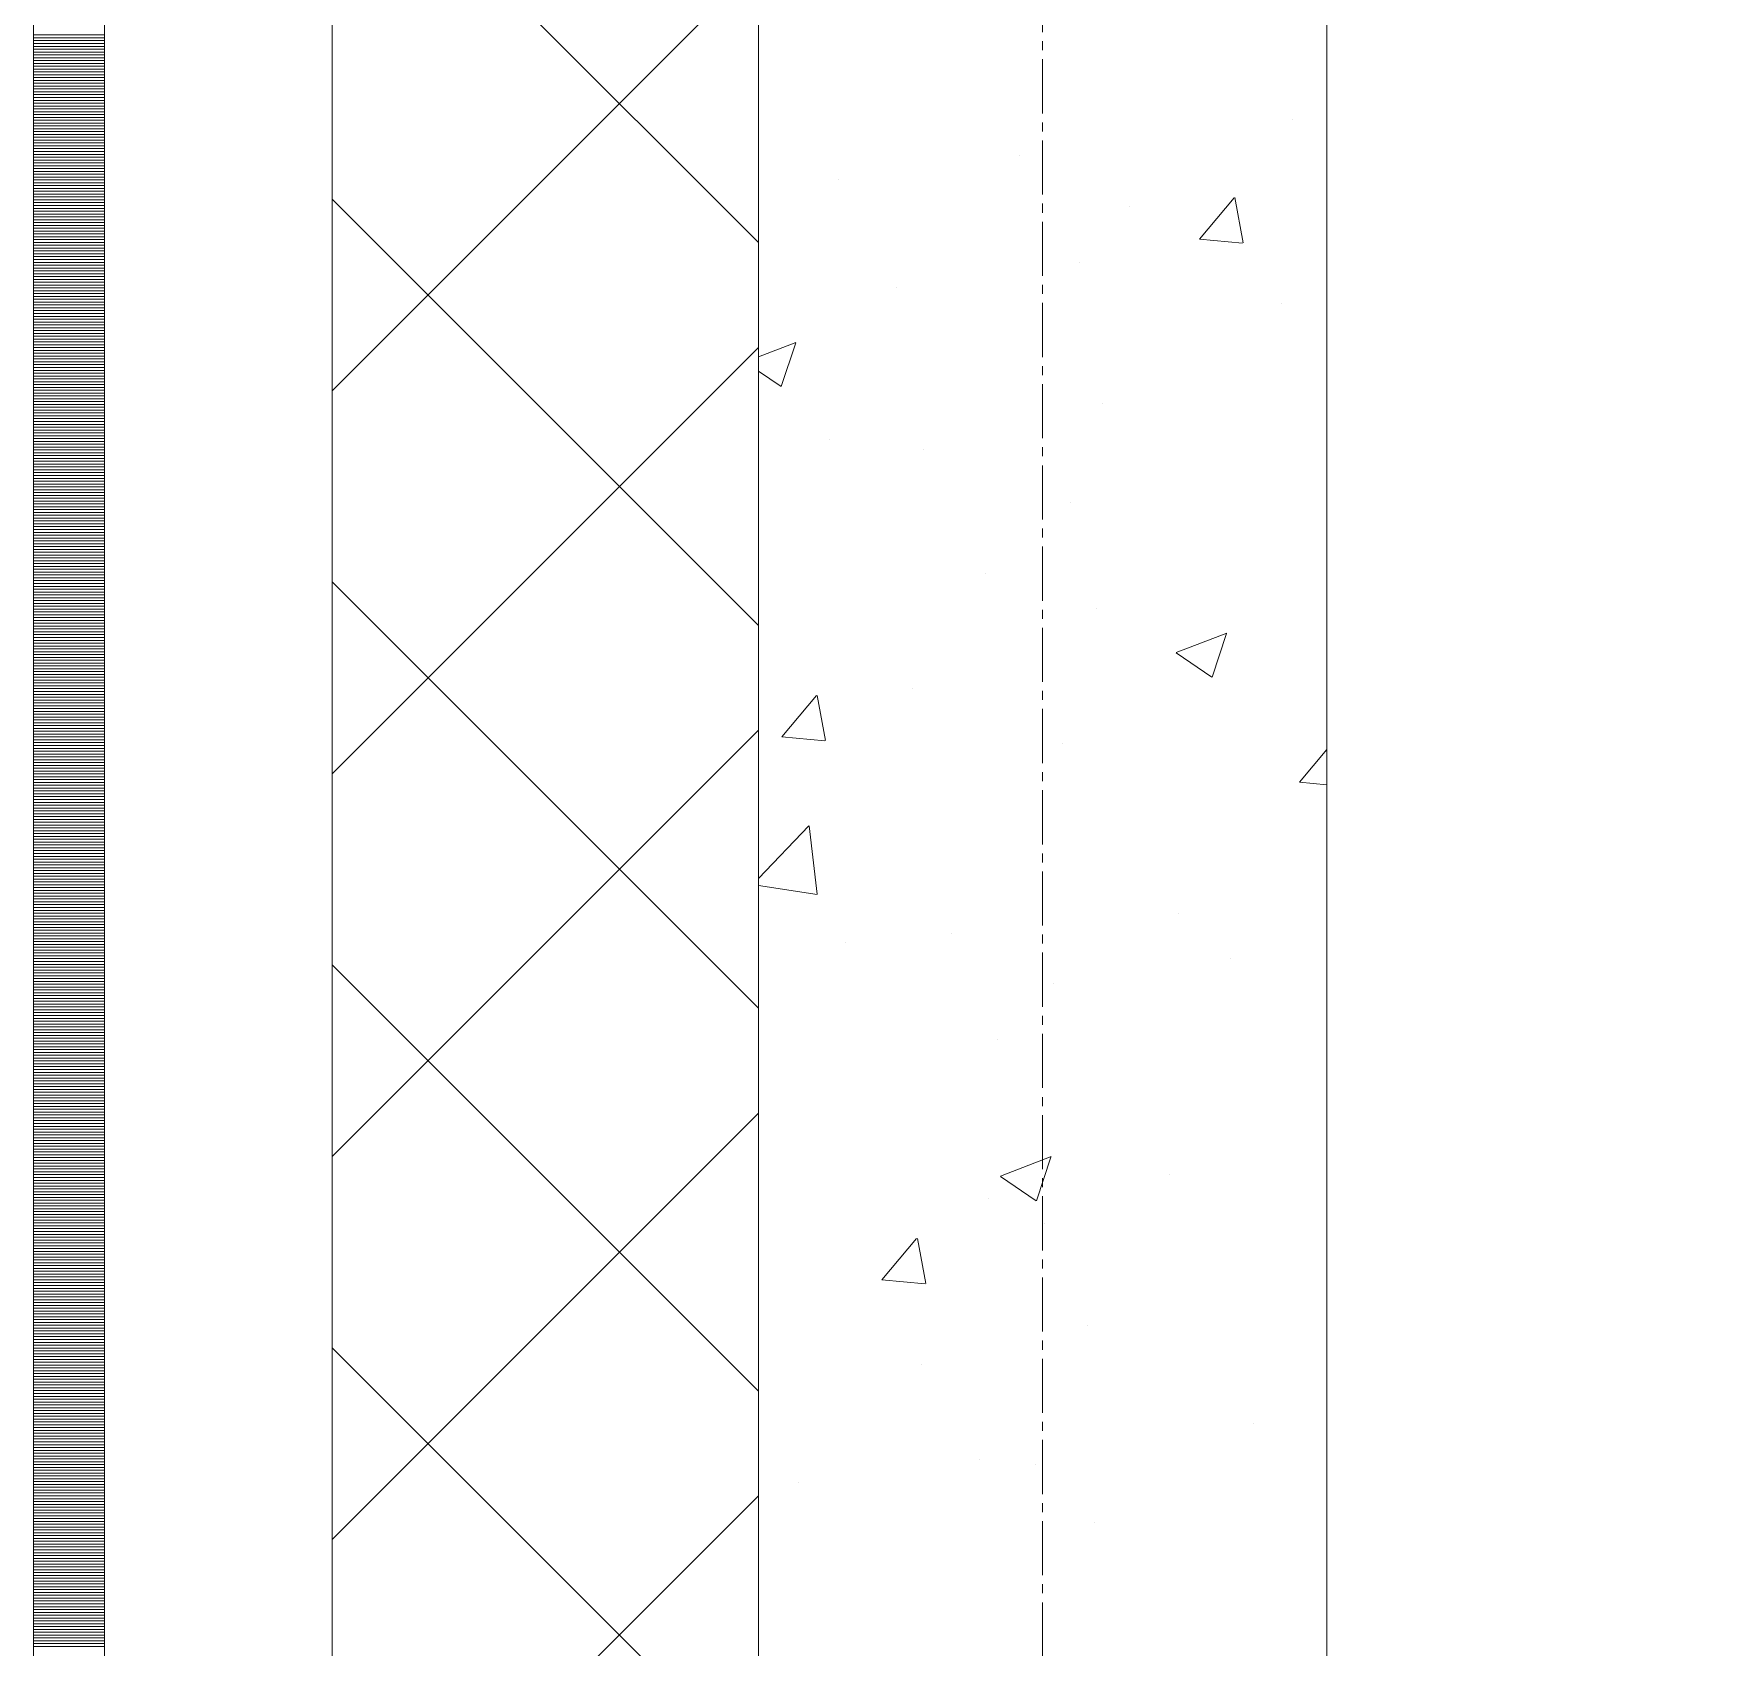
# Model space of a CAD drawing. Header units: millimetres. Extents: x 538266 to 1167394, y 114608 to 637157.
# Drawn here: x 828883 to 829473, y 194643 to 195210 of the extents above; entities that cross this region are included whole.
import ezdxf
from ezdxf.enums import TextEntityAlignment as Align

# ---------------------------------------------------------------- set-up
doc = ezdxf.new("R2010")
doc.units = ezdxf.units.MM
doc.linetypes.add('CENTER2', pattern=[28.575, 19.05, -3.175, 3.175, -3.175])
doc.linetypes.add('DASHED', pattern=[19.05, 12.7, -6.35])
doc.layers.get('Defpoints').update_dxf_attribs({"color": 140})
doc.layers.add('АР_Делит', color=120, linetype='Continuous', lineweight=0, plot=False)
for name, color, linetype, lineweight in [('АР_Стены ПЕНОблок', 52, 'Continuous', 20), ('АР_Тонкая', 254, 'Continuous', 5), ('АР_Утеплитель', 31, 'Continuous', 0), ('АР_Штриховка', 8, 'Continuous', 0)]:
    doc.layers.add(name, color=color, linetype=linetype, lineweight=lineweight)
doc.layers.add('РД_Оси_100', color=7, linetype='Continuous', lineweight=0, true_color=0x525252)
doc.styles.add('style1', font='ARIALN.TTF')

# ---------------------------------------------------------------- blocks, each defined once
blk = doc.blocks.new('2_этаж')
at = {"layer": 'АР_Стены ПЕНОблок', "color": 18, "linetype": 'Continuous', "lineweight": 20, "true_color": 0x000000}
for p, q in [((672773.57, 213213.25), (672773.57, 137013.25)), ((672973.57, 137013.25), (672973.57, 213213.25))]:
    blk.add_line(p, q, dxfattribs=at)
at = {"layer": 'АР_Тонкая', "color": 18, "linetype": 'Continuous', "lineweight": 5, "true_color": 0x000000}
for p, q in [((672518.57, 213213.25), (672518.57, 137013.25)), ((672543.57, 213213.25), (672543.57, 137013.25)), ((672543.57, 137013.25), (672543.57, 213213.25)), ((672623.57, 137013.25), (672623.57, 213213.25))]:
    blk.add_line(p, q, dxfattribs=at)
at = {"layer": 'АР_Утеплитель', "color": 18, "linetype": 'Continuous', "lineweight": 0, "true_color": 0x000000}
for p, q in [((672623.57, 213213.25), (672623.57, 137013.25)), ((672773.57, 137013.25), (672773.57, 213213.25))]:
    blk.add_line(p, q, dxfattribs=at)
at = {"layer": 'АР_Штриховка', "color": 18, "linetype": 'Continuous', "lineweight": 0, "true_color": 0x000000}
for p, q in [((672773.57, 195136.94), (672623.57, 195286.94)), ((672623.57, 195084.8), (672773.57, 195234.8)), ((672518.57, 195210), (672543.57, 195210)), ((672518.57, 195209), (672543.57, 195209)), ((672518.57, 195208), (672543.57, 195208)), ((672518.57, 195207), (672543.57, 195207)), ((672518.57, 195206), (672543.57, 195206)), ((672518.57, 195205), (672543.57, 195205)), ((672518.57, 195204), (672543.57, 195204)), ((672518.57, 195203), (672543.57, 195203)), ((672518.57, 195202), (672543.57, 195202)), ((672518.57, 195201), (672543.57, 195201)), ((672518.57, 195200), (672543.57, 195200)), ((672518.57, 195199), (672543.57, 195199)), ((672518.57, 195198), (672543.57, 195198)), ((672518.57, 195197), (672543.57, 195197)), ((672518.57, 195196), (672543.57, 195196)), ((672518.57, 195195), (672543.57, 195195)), ((672518.57, 195194), (672543.57, 195194)), ((672518.57, 195193), (672543.57, 195193)), ((672518.57, 195192), (672543.57, 195192)), ((672518.57, 195191), (672543.57, 195191)), ((672518.57, 195190), (672543.57, 195190)), ((672518.57, 195189), (672543.57, 195189)), ((672518.57, 195188), (672543.57, 195188)), ((672518.57, 195187), (672543.57, 195187)), ((672518.57, 195186), (672543.57, 195186)), ((672518.57, 195185), (672543.57, 195185)), ((672518.57, 195184), (672543.57, 195184)), ((672518.57, 195183), (672543.57, 195183)), ((672518.57, 195182), (672543.57, 195182)), ((672518.57, 195181), (672543.57, 195181)), ((672518.57, 195180), (672543.57, 195180)), ((672518.57, 195179), (672543.57, 195179)), ((672518.57, 195178), (672543.57, 195178)), ((672961.52, 195180.36), (672961.52, 195180.36)), ((672518.57, 195177), (672543.57, 195177)), ((672518.57, 195176), (672543.57, 195176)), ((672518.57, 195175), (672543.57, 195175)), ((672518.57, 195174), (672543.57, 195174)), ((672518.57, 195173), (672543.57, 195173)), ((672518.57, 195172), (672543.57, 195172)), ((672518.57, 195171), (672543.57, 195171)), ((672518.57, 195170), (672543.57, 195170)), ((672518.57, 195169), (672543.57, 195169)), ((672518.57, 195168), (672543.57, 195168)), ((672518.57, 195167), (672543.57, 195167)), ((672518.57, 195166), (672543.57, 195166)), ((672865.33, 195167.7), (672865.33, 195167.7)), ((672518.57, 195165), (672543.57, 195165)), ((672518.57, 195164), (672543.57, 195164)), ((672518.57, 195163), (672543.57, 195163)), ((672518.57, 195162), (672543.57, 195162)), ((672518.57, 195161), (672543.57, 195161)), ((672518.57, 195160), (672543.57, 195160)), ((672518.57, 195159), (672543.57, 195159)), ((672518.57, 195158), (672543.57, 195158)), ((672518.57, 195157), (672543.57, 195157)), ((672518.57, 195156), (672543.57, 195156)), ((672518.57, 195155), (672543.57, 195155)), ((672518.57, 195154), (672543.57, 195154)), ((672801.74, 195159.32), (672801.74, 195159.32)), ((672518.57, 195153), (672543.57, 195153)), ((672518.57, 195152), (672543.57, 195152)), ((672518.57, 195151), (672543.57, 195151)), ((672518.57, 195150), (672543.57, 195150)), ((672518.57, 195149), (672543.57, 195149)), ((672518.57, 195148), (672543.57, 195148)), ((672773.57, 195002.23), (672623.57, 195152.23)), ((672904.14, 195149.52), (672904.14, 195149.52)), ((672928.7, 195138.13), (672940.95, 195152.72)), ((672944.15, 195136.84), (672941.21, 195152.76)), ((672518.57, 195147), (672543.57, 195147)), ((672518.57, 195146), (672543.57, 195146)), ((672518.57, 195145), (672543.57, 195145)), ((672518.57, 195144), (672543.57, 195144)), ((672518.57, 195143), (672543.57, 195143)), ((672518.57, 195142), (672543.57, 195142)), ((672518.57, 195141), (672543.57, 195141)), ((672518.57, 195140), (672543.57, 195140)), ((672518.57, 195139), (672543.57, 195139)), ((672518.57, 195138), (672543.57, 195138)), ((672518.57, 195137), (672543.57, 195137)), ((672928.7, 195138.12), (672943.88, 195136.79)), ((672518.57, 195136), (672543.57, 195136)), ((672518.57, 195135), (672543.57, 195135)), ((672518.57, 195134), (672543.57, 195134)), ((672518.57, 195133), (672543.57, 195133)), ((672518.57, 195132), (672543.57, 195132)), ((672518.57, 195131), (672543.57, 195131)), ((672518.57, 195130), (672543.57, 195130)), ((672518.57, 195129), (672543.57, 195129)), ((672518.57, 195128), (672543.57, 195128)), ((672518.57, 195127), (672543.57, 195127)), ((672518.57, 195126), (672543.57, 195126)), ((672518.57, 195125), (672543.57, 195125)), ((672886.58, 195129.93), (672886.58, 195129.93)), ((672518.57, 195124), (672543.57, 195124)), ((672518.57, 195123), (672543.57, 195123)), ((672518.57, 195122), (672543.57, 195122)), ((672518.57, 195121), (672543.57, 195121)), ((672518.57, 195120), (672543.57, 195120)), ((672518.57, 195119), (672543.57, 195119)), ((672822.11, 195121.13), (672822.11, 195121.13)), ((672518.57, 195118), (672543.57, 195118)), ((672518.57, 195117), (672543.57, 195117)), ((672518.57, 195116), (672543.57, 195116)), ((672518.57, 195115), (672543.57, 195115)), ((672518.57, 195114), (672543.57, 195114)), ((672518.57, 195113), (672543.57, 195113)), ((672957.7, 195115.4), (672957.7, 195115.4)), ((672518.57, 195112), (672543.57, 195112)), ((672518.57, 195111), (672543.57, 195111)), ((672518.57, 195110), (672543.57, 195110)), ((672518.57, 195109), (672543.57, 195109)), ((672518.57, 195108), (672543.57, 195108)), ((672518.57, 195107), (672543.57, 195107)), ((672518.57, 195106), (672543.57, 195106)), ((672518.57, 195105), (672543.57, 195105)), ((672518.57, 195104), (672543.57, 195104)), ((672518.57, 195103), (672543.57, 195103)), ((672518.57, 195102), (672543.57, 195102)), ((672518.57, 195101), (672543.57, 195101)), ((672773.57, 195096.74), (672786.75, 195101.8)), ((672781.55, 195086.29), (672786.7, 195101.64)), ((672518.57, 195100), (672543.57, 195100)), ((672518.57, 195099), (672543.57, 195099)), ((672518.57, 195098), (672543.57, 195098)), ((672518.57, 195097), (672543.57, 195097)), ((672518.57, 195096), (672543.57, 195096)), ((672518.57, 195095), (672543.57, 195095)), ((672623.57, 194950.09), (672773.57, 195100.09)), ((672518.57, 195094), (672543.57, 195094)), ((672518.57, 195093), (672543.57, 195093)), ((672518.57, 195092), (672543.57, 195092)), ((672518.57, 195091), (672543.57, 195091)), ((672518.57, 195090), (672543.57, 195090)), ((672518.57, 195089), (672543.57, 195089)), ((672773.57, 195091.66), (672781.53, 195086.29)), ((672518.57, 195088), (672543.57, 195088)), ((672518.57, 195087), (672543.57, 195087)), ((672518.57, 195086), (672543.57, 195086)), ((672518.57, 195085), (672543.57, 195085)), ((672518.57, 195084), (672543.57, 195084)), ((672518.57, 195083), (672543.57, 195083)), ((672518.57, 195082), (672543.57, 195082)), ((672518.57, 195081), (672543.57, 195081)), ((672518.57, 195080), (672543.57, 195080)), ((672518.57, 195079), (672543.57, 195079)), ((672518.57, 195078), (672543.57, 195078)), ((672894.7, 195080.18), (672894.7, 195080.18)), ((672518.57, 195077), (672543.57, 195077)), ((672518.57, 195076), (672543.57, 195076)), ((672518.57, 195075), (672543.57, 195075)), ((672518.57, 195074), (672543.57, 195074)), ((672518.57, 195073), (672543.57, 195073)), ((672518.57, 195072), (672543.57, 195072)), ((672518.57, 195071), (672543.57, 195071)), ((672518.57, 195070), (672543.57, 195070)), ((672518.57, 195069), (672543.57, 195069)), ((672518.57, 195068), (672543.57, 195068)), ((672518.57, 195067), (672543.57, 195067)), ((672518.57, 195066), (672543.57, 195066)), ((672798.51, 195067.52), (672798.51, 195067.52)), ((672518.57, 195065), (672543.57, 195065)), ((672518.57, 195064), (672543.57, 195064)), ((672518.57, 195063), (672543.57, 195063)), ((672518.57, 195062), (672543.57, 195062)), ((672518.57, 195061), (672543.57, 195061)), ((672518.57, 195060), (672543.57, 195060)), ((672831.76, 195063.98), (672831.76, 195063.98)), ((672518.57, 195059), (672543.57, 195059)), ((672518.57, 195058), (672543.57, 195058)), ((672518.57, 195057), (672543.57, 195057)), ((672518.57, 195056), (672543.57, 195056)), ((672518.57, 195055), (672543.57, 195055)), ((672518.57, 195054), (672543.57, 195054)), ((672518.57, 195053), (672543.57, 195053)), ((672518.57, 195052), (672543.57, 195052)), ((672518.57, 195051), (672543.57, 195051)), ((672518.57, 195050), (672543.57, 195050)), ((672518.57, 195049), (672543.57, 195049)), ((672518.57, 195048), (672543.57, 195048)), ((672518.57, 195047), (672543.57, 195047)), ((672518.57, 195046), (672543.57, 195046)), ((672518.57, 195045), (672543.57, 195045)), ((672518.57, 195044), (672543.57, 195044)), ((672518.57, 195043), (672543.57, 195043)), ((672518.57, 195042), (672543.57, 195042)), ((672883.49, 195045.37), (672883.49, 195045.37)), ((672518.57, 195041), (672543.57, 195041)), ((672518.57, 195040), (672543.57, 195040)), ((672518.57, 195039), (672543.57, 195039)), ((672518.57, 195038), (672543.57, 195038)), ((672518.57, 195037), (672543.57, 195037)), ((672518.57, 195036), (672543.57, 195036)), ((672518.57, 195035), (672543.57, 195035)), ((672518.57, 195034), (672543.57, 195034)), ((672518.57, 195033), (672543.57, 195033)), ((672518.57, 195032), (672543.57, 195032)), ((672518.57, 195031), (672543.57, 195031)), ((672518.57, 195030), (672543.57, 195030)), ((672518.57, 195029), (672543.57, 195029)), ((672518.57, 195028), (672543.57, 195028)), ((672518.57, 195027), (672543.57, 195027)), ((672518.57, 195026), (672543.57, 195026)), ((672518.57, 195025), (672543.57, 195025)), ((672518.57, 195024), (672543.57, 195024)), ((672518.57, 195023), (672543.57, 195023)), ((672518.57, 195022), (672543.57, 195022)), ((672518.57, 195021), (672543.57, 195021)), ((672518.57, 195020), (672543.57, 195020)), ((672518.57, 195019), (672543.57, 195019)), ((672518.57, 195018), (672543.57, 195018)), ((672853.61, 195020.41), (672853.61, 195020.41)), ((672518.57, 195017), (672543.57, 195017)), ((672518.57, 195016), (672543.57, 195016)), ((672518.57, 195015), (672543.57, 195015)), ((672518.57, 195014), (672543.57, 195014)), ((672518.57, 195013), (672543.57, 195013)), ((672773.57, 194867.53), (672623.57, 195017.53)), ((672518.57, 195012), (672543.57, 195012)), ((672518.57, 195011), (672543.57, 195011)), ((672518.57, 195010), (672543.57, 195010)), ((672518.57, 195009), (672543.57, 195009)), ((672518.57, 195008), (672543.57, 195008)), ((672518.57, 195007), (672543.57, 195007)), ((672892.63, 195008.21), (672892.63, 195008.21)), ((672518.57, 195006), (672543.57, 195006)), ((672518.57, 195005), (672543.57, 195005)), ((672518.57, 195004), (672543.57, 195004)), ((672518.57, 195003), (672543.57, 195003)), ((672518.57, 195002), (672543.57, 195002)), ((672518.57, 195001), (672543.57, 195001)), ((672518.57, 195000), (672543.57, 195000)), ((672518.57, 194999), (672543.57, 194999)), ((672518.57, 194998), (672543.57, 194998)), ((672518.57, 194997), (672543.57, 194997)), ((672518.57, 194996), (672543.57, 194996)), ((672518.57, 194995), (672543.57, 194995)), ((672920.58, 194992.71), (672938.37, 194999.53)), ((672933.16, 194984.02), (672938.31, 194999.37)), ((672518.57, 194994), (672543.57, 194994)), ((672518.57, 194993), (672543.57, 194993)), ((672518.57, 194992), (672543.57, 194992)), ((672518.57, 194991), (672543.57, 194991)), ((672518.57, 194990), (672543.57, 194990)), ((672518.57, 194989), (672543.57, 194989)), ((672920.51, 194992.55), (672933.15, 194984.03)), ((672518.57, 194988), (672543.57, 194988)), ((672518.57, 194987), (672543.57, 194987)), ((672518.57, 194986), (672543.57, 194986)), ((672518.57, 194985), (672543.57, 194985)), ((672518.57, 194984), (672543.57, 194984)), ((672518.57, 194983), (672543.57, 194983)), ((672518.57, 194982), (672543.57, 194982)), ((672518.57, 194981), (672543.57, 194981)), ((672518.57, 194980), (672543.57, 194980)), ((672518.57, 194979), (672543.57, 194979)), ((672518.57, 194978), (672543.57, 194978)), ((672518.57, 194977), (672543.57, 194977)), ((672781.76, 194963.01), (672794.01, 194977.6)), ((672797.21, 194961.72), (672794.27, 194977.64)), ((672827.88, 194980), (672827.88, 194980)), ((672518.57, 194976), (672543.57, 194976)), ((672518.57, 194975), (672543.57, 194975)), ((672518.57, 194974), (672543.57, 194974)), ((672518.57, 194973), (672543.57, 194973)), ((672518.57, 194972), (672543.57, 194972)), ((672518.57, 194971), (672543.57, 194971)), ((672518.57, 194970), (672543.57, 194970)), ((672518.57, 194969), (672543.57, 194969)), ((672518.57, 194968), (672543.57, 194968)), ((672518.57, 194967), (672543.57, 194967)), ((672518.57, 194966), (672543.57, 194966)), ((672518.57, 194965), (672543.57, 194965)), ((672623.57, 194815.39), (672773.57, 194965.39)), ((672518.57, 194964), (672543.57, 194964)), ((672518.57, 194963), (672543.57, 194963)), ((672518.57, 194962), (672543.57, 194962)), ((672518.57, 194961), (672543.57, 194961)), ((672518.57, 194960), (672543.57, 194960)), ((672518.57, 194959), (672543.57, 194959)), ((672781.76, 194963), (672796.94, 194961.67)), ((672880.4, 194960.82), (672880.4, 194960.82)), ((672518.57, 194958), (672543.57, 194958)), ((672518.57, 194957), (672543.57, 194957)), ((672518.57, 194956), (672543.57, 194956)), ((672518.57, 194955), (672543.57, 194955)), ((672518.57, 194954), (672543.57, 194954)), ((672963.95, 194947.07), (672973.57, 194958.54)), ((672518.57, 194953), (672543.57, 194953)), ((672518.57, 194952), (672543.57, 194952)), ((672518.57, 194951), (672543.57, 194951)), ((672518.57, 194950), (672543.57, 194950)), ((672518.57, 194949), (672543.57, 194949)), ((672518.57, 194948), (672543.57, 194948)), ((672518.57, 194947), (672543.57, 194947)), ((672518.57, 194946), (672543.57, 194946)), ((672518.57, 194945), (672543.57, 194945)), ((672518.57, 194944), (672543.57, 194944)), ((672518.57, 194943), (672543.57, 194943)), ((672518.57, 194942), (672543.57, 194942)), ((672963.95, 194947.06), (672973.57, 194946.22)), ((672518.57, 194941), (672543.57, 194941)), ((672518.57, 194940), (672543.57, 194940)), ((672518.57, 194939), (672543.57, 194939)), ((672518.57, 194938), (672543.57, 194938)), ((672518.57, 194937), (672543.57, 194937)), ((672518.57, 194936), (672543.57, 194936)), ((672518.57, 194935), (672543.57, 194935)), ((672518.57, 194934), (672543.57, 194934)), ((672518.57, 194933), (672543.57, 194933)), ((672518.57, 194932), (672543.57, 194932)), ((672518.57, 194931), (672543.57, 194931)), ((672518.57, 194930), (672543.57, 194930)), ((672773.57, 194913.24), (672791.34, 194931.76)), ((672794.23, 194907.65), (672791.42, 194931.77)), ((672518.57, 194929), (672543.57, 194929)), ((672518.57, 194928), (672543.57, 194928)), ((672518.57, 194927), (672543.57, 194927)), ((672518.57, 194926), (672543.57, 194926)), ((672518.57, 194925), (672543.57, 194925)), ((672518.57, 194924), (672543.57, 194924)), ((672518.57, 194923), (672543.57, 194923)), ((672518.57, 194922), (672543.57, 194922)), ((672518.57, 194921), (672543.57, 194921)), ((672518.57, 194920), (672543.57, 194920)), ((672518.57, 194919), (672543.57, 194919)), ((672518.57, 194918), (672543.57, 194918)), ((672518.57, 194917), (672543.57, 194917)), ((672518.57, 194916), (672543.57, 194916)), ((672518.57, 194915), (672543.57, 194915)), ((672518.57, 194914), (672543.57, 194914)), ((672518.57, 194913), (672543.57, 194913)), ((672518.57, 194912), (672543.57, 194912)), ((672518.57, 194911), (672543.57, 194911)), ((672518.57, 194910), (672543.57, 194910)), ((672518.57, 194909), (672543.57, 194909)), ((672518.57, 194908), (672543.57, 194908)), ((672518.57, 194907), (672543.57, 194907)), ((672518.57, 194906), (672543.57, 194906)), ((672773.57, 194910.72), (672794.21, 194907.52)), ((672518.57, 194905), (672543.57, 194905)), ((672518.57, 194904), (672543.57, 194904)), ((672518.57, 194903), (672543.57, 194903)), ((672518.57, 194902), (672543.57, 194902)), ((672518.57, 194901), (672543.57, 194901)), ((672518.57, 194900), (672543.57, 194900)), ((672921.48, 194900.94), (672921.48, 194900.94)), ((672518.57, 194899), (672543.57, 194899)), ((672518.57, 194898), (672543.57, 194898)), ((672518.57, 194897), (672543.57, 194897)), ((672518.57, 194896), (672543.57, 194896)), ((672518.57, 194895), (672543.57, 194895)), ((672518.57, 194894), (672543.57, 194894)), ((672518.57, 194893), (672543.57, 194893)), ((672518.57, 194892), (672543.57, 194892)), ((672518.57, 194891), (672543.57, 194891)), ((672518.57, 194890), (672543.57, 194890)), ((672518.57, 194889), (672543.57, 194889)), ((672804.15, 194890.62), (672804.15, 194890.62)), ((672841.5, 194893.89), (672841.5, 194893.89)), ((672518.57, 194888), (672543.57, 194888)), ((672518.57, 194887), (672543.57, 194887)), ((672518.57, 194886), (672543.57, 194886)), ((672518.57, 194885), (672543.57, 194885)), ((672518.57, 194884), (672543.57, 194884)), ((672518.57, 194883), (672543.57, 194883)), ((672773.57, 194732.82), (672623.57, 194882.82)), ((672939.74, 194884.89), (672939.74, 194884.89)), ((672518.57, 194882), (672543.57, 194882)), ((672518.57, 194881), (672543.57, 194881)), ((672518.57, 194880), (672543.57, 194880)), ((672518.57, 194879), (672543.57, 194879)), ((672518.57, 194878), (672543.57, 194878)), ((672518.57, 194877), (672543.57, 194877)), ((672518.57, 194876), (672543.57, 194876)), ((672518.57, 194875), (672543.57, 194875)), ((672518.57, 194874), (672543.57, 194874)), ((672518.57, 194873), (672543.57, 194873)), ((672518.57, 194872), (672543.57, 194872)), ((672518.57, 194871), (672543.57, 194871)), ((672877.31, 194876.26), (672877.31, 194876.26)), ((672518.57, 194870), (672543.57, 194870)), ((672518.57, 194869), (672543.57, 194869)), ((672518.57, 194868), (672543.57, 194868)), ((672518.57, 194867), (672543.57, 194867)), ((672518.57, 194866), (672543.57, 194866)), ((672518.57, 194865), (672543.57, 194865)), ((672518.57, 194864), (672543.57, 194864)), ((672518.57, 194863), (672543.57, 194863)), ((672518.57, 194862), (672543.57, 194862)), ((672518.57, 194861), (672543.57, 194861)), ((672518.57, 194860), (672543.57, 194860)), ((672518.57, 194859), (672543.57, 194859)), ((672518.57, 194858), (672543.57, 194858)), ((672518.57, 194857), (672543.57, 194857)), ((672518.57, 194856), (672543.57, 194856)), ((672518.57, 194855), (672543.57, 194855)), ((672518.57, 194854), (672543.57, 194854)), ((672518.57, 194853), (672543.57, 194853)), ((672857.7, 194856.5), (672857.7, 194856.5)), ((672518.57, 194852), (672543.57, 194852)), ((672518.57, 194851), (672543.57, 194851)), ((672518.57, 194850), (672543.57, 194850)), ((672518.57, 194849), (672543.57, 194849)), ((672518.57, 194848), (672543.57, 194848)), ((672518.57, 194847), (672543.57, 194847)), ((672518.57, 194846), (672543.57, 194846)), ((672518.57, 194845), (672543.57, 194845)), ((672518.57, 194844), (672543.57, 194844)), ((672518.57, 194843), (672543.57, 194843)), ((672518.57, 194842), (672543.57, 194842)), ((672518.57, 194841), (672543.57, 194841)), ((672518.57, 194840), (672543.57, 194840)), ((672518.57, 194839), (672543.57, 194839)), ((672518.57, 194838), (672543.57, 194838)), ((672518.57, 194837), (672543.57, 194837)), ((672518.57, 194836), (672543.57, 194836)), ((672518.57, 194835), (672543.57, 194835)), ((672518.57, 194834), (672543.57, 194834)), ((672518.57, 194833), (672543.57, 194833)), ((672518.57, 194832), (672543.57, 194832)), ((672518.57, 194831), (672543.57, 194831)), ((672518.57, 194830), (672543.57, 194830)), ((672623.57, 194680.69), (672773.57, 194830.69)), ((672518.57, 194829), (672543.57, 194829)), ((672518.57, 194828), (672543.57, 194828)), ((672518.57, 194827), (672543.57, 194827)), ((672518.57, 194826), (672543.57, 194826)), ((672518.57, 194825), (672543.57, 194825)), ((672518.57, 194824), (672543.57, 194824)), ((672518.57, 194823), (672543.57, 194823)), ((672518.57, 194822), (672543.57, 194822)), ((672518.57, 194821), (672543.57, 194821)), ((672518.57, 194820), (672543.57, 194820)), ((672518.57, 194819), (672543.57, 194819)), ((672518.57, 194818), (672543.57, 194818)), ((672518.57, 194817), (672543.57, 194817)), ((672518.57, 194816), (672543.57, 194816)), ((672518.57, 194815), (672543.57, 194815)), ((672518.57, 194814), (672543.57, 194814)), ((672518.57, 194813), (672543.57, 194813)), ((672518.57, 194812), (672543.57, 194812)), ((672858.78, 194808.52), (672876.56, 194815.34)), ((672871.36, 194799.83), (672876.51, 194815.18)), ((672518.57, 194811), (672543.57, 194811)), ((672518.57, 194810), (672543.57, 194810)), ((672518.57, 194809), (672543.57, 194809)), ((672518.57, 194808), (672543.57, 194808)), ((672518.57, 194807), (672543.57, 194807)), ((672518.57, 194806), (672543.57, 194806)), ((672858.71, 194808.36), (672871.34, 194799.84)), ((672918.25, 194809.13), (672918.25, 194809.13)), ((672518.57, 194805), (672543.57, 194805)), ((672518.57, 194804), (672543.57, 194804)), ((672518.57, 194803), (672543.57, 194803)), ((672518.57, 194802), (672543.57, 194802)), ((672518.57, 194801), (672543.57, 194801)), ((672518.57, 194800), (672543.57, 194800)), ((672854.66, 194800.76), (672854.66, 194800.76)), ((672518.57, 194799), (672543.57, 194799)), ((672518.57, 194798), (672543.57, 194798)), ((672518.57, 194797), (672543.57, 194797)), ((672518.57, 194796), (672543.57, 194796)), ((672518.57, 194795), (672543.57, 194795)), ((672518.57, 194794), (672543.57, 194794)), ((672518.57, 194793), (672543.57, 194793)), ((672518.57, 194792), (672543.57, 194792)), ((672518.57, 194791), (672543.57, 194791)), ((672518.57, 194790), (672543.57, 194790)), ((672518.57, 194789), (672543.57, 194789)), ((672518.57, 194788), (672543.57, 194788)), ((672874.23, 194791.71), (672874.23, 194791.71)), ((672518.57, 194787), (672543.57, 194787)), ((672518.57, 194786), (672543.57, 194786)), ((672518.57, 194785), (672543.57, 194785)), ((672518.57, 194784), (672543.57, 194784)), ((672518.57, 194783), (672543.57, 194783)), ((672518.57, 194782), (672543.57, 194782)), ((672817.01, 194771.95), (672829.25, 194786.54)), ((672832.45, 194770.67), (672829.51, 194786.59)), ((672518.57, 194781), (672543.57, 194781)), ((672518.57, 194780), (672543.57, 194780)), ((672518.57, 194779), (672543.57, 194779)), ((672518.57, 194778), (672543.57, 194778)), ((672518.57, 194777), (672543.57, 194777)), ((672518.57, 194776), (672543.57, 194776)), ((672518.57, 194775), (672543.57, 194775)), ((672518.57, 194774), (672543.57, 194774)), ((672518.57, 194773), (672543.57, 194773)), ((672518.57, 194772), (672543.57, 194772)), ((672518.57, 194771), (672543.57, 194771)), ((672817, 194771.95), (672832.19, 194770.62)), ((672518.57, 194770), (672543.57, 194770)), ((672518.57, 194769), (672543.57, 194769)), ((672518.57, 194768), (672543.57, 194768)), ((672518.57, 194767), (672543.57, 194767)), ((672518.57, 194766), (672543.57, 194766)), ((672518.57, 194765), (672543.57, 194765)), ((672518.57, 194764), (672543.57, 194764)), ((672518.57, 194763), (672543.57, 194763)), ((672518.57, 194762), (672543.57, 194762)), ((672518.57, 194761), (672543.57, 194761)), ((672518.57, 194760), (672543.57, 194760)), ((672518.57, 194759), (672543.57, 194759)), ((672518.57, 194758), (672543.57, 194758)), ((672518.57, 194757), (672543.57, 194757)), ((672518.57, 194756), (672543.57, 194756)), ((672518.57, 194755), (672543.57, 194755)), ((672518.57, 194754), (672543.57, 194754)), ((672518.57, 194753), (672543.57, 194753)), ((672889.2, 194755.78), (672889.2, 194755.78)), ((672518.57, 194752), (672543.57, 194752)), ((672518.57, 194751), (672543.57, 194751)), ((672518.57, 194750), (672543.57, 194750)), ((672518.57, 194749), (672543.57, 194749)), ((672518.57, 194748), (672543.57, 194748)), ((672518.57, 194747), (672543.57, 194747)), ((672773.57, 194598.12), (672623.57, 194748.12)), ((672518.57, 194746), (672543.57, 194746)), ((672518.57, 194745), (672543.57, 194745)), ((672518.57, 194744), (672543.57, 194744)), ((672518.57, 194743), (672543.57, 194743)), ((672518.57, 194742), (672543.57, 194742)), ((672518.57, 194741), (672543.57, 194741)), ((672831.01, 194742.34), (672831.01, 194742.34)), ((672518.57, 194740), (672543.57, 194740)), ((672518.57, 194739), (672543.57, 194739)), ((672518.57, 194738), (672543.57, 194738)), ((672518.57, 194737), (672543.57, 194737)), ((672518.57, 194736), (672543.57, 194736)), ((672518.57, 194735), (672543.57, 194735)), ((672518.57, 194734), (672543.57, 194734)), ((672518.57, 194733), (672543.57, 194733)), ((672518.57, 194732), (672543.57, 194732)), ((672518.57, 194731), (672543.57, 194731)), ((672518.57, 194730), (672543.57, 194730)), ((672518.57, 194729), (672543.57, 194729)), ((672518.57, 194728), (672543.57, 194728)), ((672518.57, 194727), (672543.57, 194727)), ((672518.57, 194726), (672543.57, 194726)), ((672518.57, 194725), (672543.57, 194725)), ((672518.57, 194724), (672543.57, 194724)), ((672518.57, 194723), (672543.57, 194723)), ((672518.57, 194722), (672543.57, 194722)), ((672518.57, 194721), (672543.57, 194721)), ((672518.57, 194720), (672543.57, 194720)), ((672518.57, 194719), (672543.57, 194719)), ((672518.57, 194718), (672543.57, 194718)), ((672518.57, 194717), (672543.57, 194717)), ((672947.62, 194721.61), (672947.62, 194721.61)), ((672518.57, 194716), (672543.57, 194716)), ((672518.57, 194715), (672543.57, 194715)), ((672518.57, 194714), (672543.57, 194714)), ((672518.57, 194713), (672543.57, 194713)), ((672518.57, 194712), (672543.57, 194712)), ((672518.57, 194711), (672543.57, 194711)), ((672518.57, 194710), (672543.57, 194710)), ((672518.57, 194709), (672543.57, 194709)), ((672518.57, 194708), (672543.57, 194708)), ((672518.57, 194707), (672543.57, 194707)), ((672518.57, 194706), (672543.57, 194706)), ((672851.43, 194708.95), (672851.43, 194708.95)), ((672871.14, 194707.15), (672871.14, 194707.15)), ((672518.57, 194705), (672543.57, 194705)), ((672518.57, 194704), (672543.57, 194704)), ((672518.57, 194703), (672543.57, 194703)), ((672518.57, 194702), (672543.57, 194702)), ((672518.57, 194701), (672543.57, 194701)), ((672518.57, 194700), (672543.57, 194700)), ((672787.84, 194700.58), (672787.84, 194700.58)), ((672518.57, 194699), (672543.57, 194699)), ((672518.57, 194698), (672543.57, 194698)), ((672518.57, 194697), (672543.57, 194697)), ((672518.57, 194696), (672543.57, 194696)), ((672518.57, 194695), (672543.57, 194695)), ((672518.57, 194694), (672543.57, 194694)), ((672623.57, 194545.98), (672773.57, 194695.98)), ((672518.57, 194693), (672543.57, 194693)), ((672518.57, 194692), (672543.57, 194692)), ((672518.57, 194691), (672543.57, 194691)), ((672518.57, 194690), (672543.57, 194690)), ((672518.57, 194689), (672543.57, 194689)), ((672518.57, 194688), (672543.57, 194688)), ((672518.57, 194687), (672543.57, 194687)), ((672518.57, 194686), (672543.57, 194686)), ((672518.57, 194685), (672543.57, 194685)), ((672518.57, 194684), (672543.57, 194684)), ((672518.57, 194683), (672543.57, 194683)), ((672518.57, 194682), (672543.57, 194682)), ((672891.88, 194686.57), (672891.88, 194686.57)), ((672518.57, 194681), (672543.57, 194681)), ((672518.57, 194680), (672543.57, 194680)), ((672518.57, 194679), (672543.57, 194679)), ((672518.57, 194678), (672543.57, 194678)), ((672518.57, 194677), (672543.57, 194677)), ((672518.57, 194676), (672543.57, 194676)), ((672518.57, 194675), (672543.57, 194675)), ((672518.57, 194674), (672543.57, 194674)), ((672518.57, 194673), (672543.57, 194673)), ((672518.57, 194672), (672543.57, 194672)), ((672518.57, 194671), (672543.57, 194671)), ((672518.57, 194670), (672543.57, 194670)), ((672518.57, 194669), (672543.57, 194669)), ((672518.57, 194668), (672543.57, 194668)), ((672518.57, 194667), (672543.57, 194667)), ((672518.57, 194666), (672543.57, 194666)), ((672518.57, 194665), (672543.57, 194665)), ((672518.57, 194664), (672543.57, 194664)), ((672518.57, 194663), (672543.57, 194663)), ((672518.57, 194662), (672543.57, 194662)), ((672518.57, 194661), (672543.57, 194661)), ((672518.57, 194660), (672543.57, 194660)), ((672518.57, 194659), (672543.57, 194659)), ((672518.57, 194658), (672543.57, 194658)), ((672518.57, 194657), (672543.57, 194657)), ((672518.57, 194656), (672543.57, 194656)), ((672518.57, 194655), (672543.57, 194655)), ((672518.57, 194654), (672543.57, 194654)), ((672518.57, 194653), (672543.57, 194653)), ((672518.57, 194652), (672543.57, 194652)), ((672518.57, 194651), (672543.57, 194651)), ((672518.57, 194650), (672543.57, 194650)), ((672518.57, 194649), (672543.57, 194649)), ((672518.57, 194648), (672543.57, 194648)), ((672518.57, 194647), (672543.57, 194647)), ((672518.57, 194646), (672543.57, 194646)), ((672518.57, 194645), (672543.57, 194645)), ((672518.57, 194644), (672543.57, 194644)), ((672518.57, 194643), (672543.57, 194643))]:
    blk.add_line(p, q, dxfattribs=at)
at = {"layer": 'Defpoints', "color": 18, "true_color": 0x000000, "style": 'style1'}
for p in [(677970.57, 219836.39), (678101.19, 211681.39)]:
    blk.add_attdef('АР-ПОМЕЩЕНИЕ:НАИМЕНОВАНИЕ', text='', height=100, dxfattribs=at).set_placement(p, align=Align.MIDDLE)
blk = doc.blocks.new('СОШ_2200_АР_ОСИ_М100_28.05.24')
at = {"layer": 'АР_Делит', "color": 251, "linetype": 'DASHED', "true_color": 0x636466}
blk.add_lwpolyline([(-355, 13145), (-355, 100855), (37145, 100855), (37145, 129155), (72745, 129155), (72745, 135155), (114955, 135155), (114955, -355)], dxfattribs=at)
at = {"layer": 'РД_Оси_100', "color": 251, "linetype": 'CENTER2', "true_color": 0x636466}
blk.add_line((0, -6155), (0, 139938.679), dxfattribs=at)

msp = doc.modelspace()

# ---------------------------------------------------------------- block references
msp.add_blockref('2_этаж', (156364.26, 0))
at = {"layer": 'РД_Оси_100'}
msp.add_blockref('СОШ_2200_АР_ОСИ_М100_28.05.24', (829237.83, 122413.25), dxfattribs=at)

doc.saveas('drawing.dxf')
